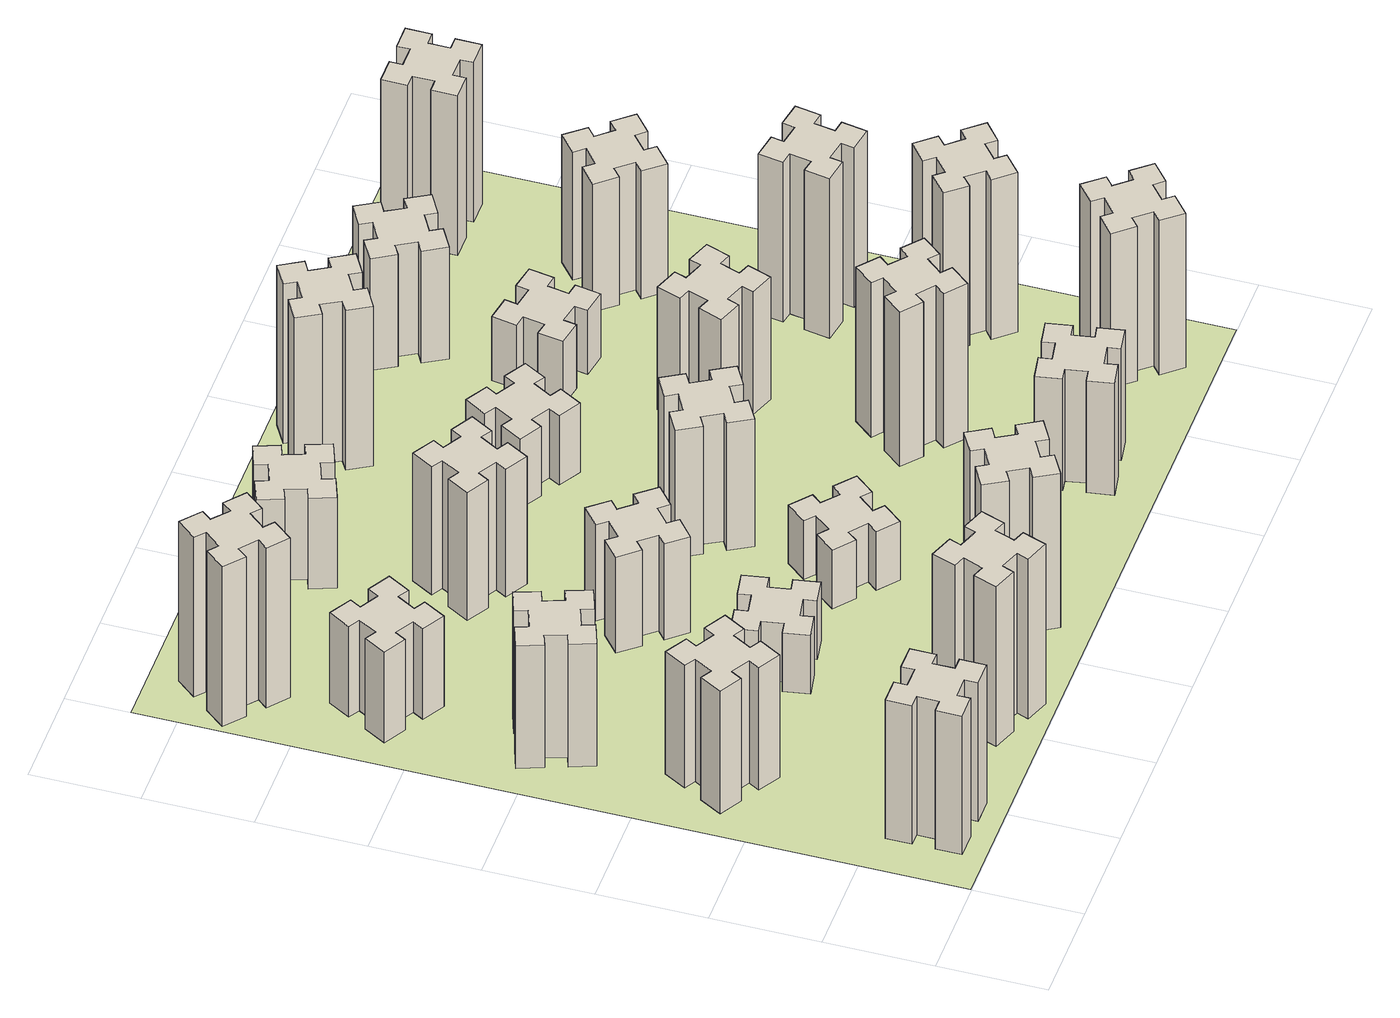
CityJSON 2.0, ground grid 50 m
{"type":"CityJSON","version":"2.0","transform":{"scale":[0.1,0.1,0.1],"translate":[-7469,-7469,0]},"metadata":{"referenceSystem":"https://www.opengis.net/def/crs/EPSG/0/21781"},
"CityObjects":{
"building1":{"type":"Building","attributes":{"class":"1000","function":"1000","usage":"1000","yearOfConstruction":2016,"roofType":"1000","measuredHeight":78,"storeysAboveGround":30,"storeysBelowGround":0},"geometry":[{"type":"Solid","lod":"1","boundaries":[[[[0,1,2,3,4,5,6,7,8,9,10,11,12,13,14,15,16,17,18,19]],[[17,16,20,21]],[[16,15,22,20]],[[15,14,23,22]],[[14,13,24,23]],[[13,12,25,24]],[[12,11,26,25]],[[11,10,27,26]],[[10,9,28,27]],[[9,8,29,28]],[[8,7,30,29]],[[7,6,31,30]],[[6,5,32,31]],[[5,4,33,32]],[[4,3,34,33]],[[3,2,35,34]],[[2,1,36,35]],[[1,0,37,36]],[[0,19,38,37]],[[19,18,39,38]],[[18,17,21,39]],[[24,25,26,27,28,29,30,31,32,33,34,35,36,37,38,39,21,20,22,23]]]]}]},
"building2":{"type":"Building","attributes":{"class":"1000","function":"1000","usage":"1000","yearOfConstruction":2016,"roofType":"1000","measuredHeight":69,"storeysAboveGround":30,"storeysBelowGround":0},"geometry":[{"type":"Solid","lod":"1","boundaries":[[[[40,41,42,43,44,45,46,47,48,49,50,51,52,53,54,55,56,57,58,59]],[[57,56,60,61]],[[56,55,62,60]],[[55,54,63,62]],[[54,53,64,63]],[[53,52,65,64]],[[52,51,66,65]],[[51,50,67,66]],[[50,49,68,67]],[[49,48,69,68]],[[48,47,70,69]],[[47,46,71,70]],[[46,45,72,71]],[[45,44,73,72]],[[44,43,74,73]],[[43,42,75,74]],[[42,41,76,75]],[[41,40,77,76]],[[40,59,78,77]],[[59,58,79,78]],[[58,57,61,79]],[[64,65,66,67,68,69,70,71,72,73,74,75,76,77,78,79,61,60,62,63]]]]}]},
"building3":{"type":"Building","attributes":{"class":"1000","function":"1000","usage":"1000","yearOfConstruction":2016,"roofType":"1000","measuredHeight":69,"storeysAboveGround":30,"storeysBelowGround":0},"geometry":[{"type":"Solid","lod":"1","boundaries":[[[[80,81,82,83,84,85,86,87,88,89,90,91,92,93,94,95,96,97,98,99]],[[97,96,100,101]],[[96,95,102,100]],[[95,94,103,102]],[[94,93,104,103]],[[93,92,105,104]],[[92,91,106,105]],[[91,90,107,106]],[[90,89,108,107]],[[89,88,109,108]],[[88,87,110,109]],[[87,86,111,110]],[[86,85,112,111]],[[85,84,113,112]],[[84,83,114,113]],[[83,82,115,114]],[[82,81,116,115]],[[81,80,117,116]],[[80,99,118,117]],[[99,98,119,118]],[[98,97,101,119]],[[104,105,106,107,108,109,110,111,112,113,114,115,116,117,118,119,101,100,102,103]]]]}]},
"building4":{"type":"Building","attributes":{"class":"1000","function":"1000","usage":"1000","yearOfConstruction":2016,"roofType":"1000","measuredHeight":51,"storeysAboveGround":30,"storeysBelowGround":0},"geometry":[{"type":"Solid","lod":"1","boundaries":[[[[120,121,122,123,124,125,126,127,128,129,130,131,132,133,134,135,136,137,138,139]],[[137,136,140,141]],[[136,135,142,140]],[[135,134,143,142]],[[134,133,144,143]],[[133,132,145,144]],[[132,131,146,145]],[[131,130,147,146]],[[130,129,148,147]],[[129,128,149,148]],[[128,127,150,149]],[[127,126,151,150]],[[126,125,152,151]],[[125,124,153,152]],[[124,123,154,153]],[[123,122,155,154]],[[122,121,156,155]],[[121,120,157,156]],[[120,139,158,157]],[[139,138,159,158]],[[138,137,141,159]],[[144,145,146,147,148,149,150,151,152,153,154,155,156,157,158,159,141,140,142,143]]]]}]},
"building5":{"type":"Building","attributes":{"class":"1000","function":"1000","usage":"1000","yearOfConstruction":2016,"roofType":"1000","measuredHeight":90,"storeysAboveGround":30,"storeysBelowGround":0},"geometry":[{"type":"Solid","lod":"1","boundaries":[[[[160,161,162,163,164,165,166,167,168,169,170,171,172,173,174,175,176,177,178,179]],[[177,176,180,181]],[[176,175,182,180]],[[175,174,183,182]],[[174,173,184,183]],[[173,172,185,184]],[[172,171,186,185]],[[171,170,187,186]],[[170,169,188,187]],[[169,168,189,188]],[[168,167,190,189]],[[167,166,191,190]],[[166,165,192,191]],[[165,164,193,192]],[[164,163,194,193]],[[163,162,195,194]],[[162,161,196,195]],[[161,160,197,196]],[[160,179,198,197]],[[179,178,199,198]],[[178,177,181,199]],[[184,185,186,187,188,189,190,191,192,193,194,195,196,197,198,199,181,180,182,183]]]]}]},
"building6":{"type":"Building","attributes":{"class":"1000","function":"1000","usage":"1000","yearOfConstruction":2016,"roofType":"1000","measuredHeight":90,"storeysAboveGround":30,"storeysBelowGround":0},"geometry":[{"type":"Solid","lod":"1","boundaries":[[[[200,201,202,203,204,205,206,207,208,209,210,211,212,213,214,215,216,217,218,219]],[[217,216,220,221]],[[216,215,222,220]],[[215,214,223,222]],[[214,213,224,223]],[[213,212,225,224]],[[212,211,226,225]],[[211,210,227,226]],[[210,209,228,227]],[[209,208,229,228]],[[208,207,230,229]],[[207,206,231,230]],[[206,205,232,231]],[[205,204,233,232]],[[204,203,234,233]],[[203,202,235,234]],[[202,201,236,235]],[[201,200,237,236]],[[200,219,238,237]],[[219,218,239,238]],[[218,217,221,239]],[[224,225,226,227,228,229,230,231,232,233,234,235,236,237,238,239,221,220,222,223]]]]}]},
"building7":{"type":"Building","attributes":{"class":"1000","function":"1000","usage":"1000","yearOfConstruction":2016,"roofType":"1000","measuredHeight":33,"storeysAboveGround":30,"storeysBelowGround":0},"geometry":[{"type":"Solid","lod":"1","boundaries":[[[[240,241,242,243,244,245,246,247,248,249,250,251,252,253,254,255,256,257,258,259]],[[257,256,260,261]],[[256,255,262,260]],[[255,254,263,262]],[[254,253,264,263]],[[253,252,265,264]],[[252,251,266,265]],[[251,250,267,266]],[[250,249,268,267]],[[249,248,269,268]],[[248,247,270,269]],[[247,246,271,270]],[[246,245,272,271]],[[245,244,273,272]],[[244,243,274,273]],[[243,242,275,274]],[[242,241,276,275]],[[241,240,277,276]],[[240,259,278,277]],[[259,258,279,278]],[[258,257,261,279]],[[264,265,266,267,268,269,270,271,272,273,274,275,276,277,278,279,261,260,262,263]]]]}]},
"building8":{"type":"Building","attributes":{"class":"1000","function":"1000","usage":"1000","yearOfConstruction":2016,"roofType":"1000","measuredHeight":54,"storeysAboveGround":30,"storeysBelowGround":0},"geometry":[{"type":"Solid","lod":"1","boundaries":[[[[280,281,282,283,284,285,286,287,288,289,290,291,292,293,294,295,296,297,298,299]],[[297,296,300,301]],[[296,295,302,300]],[[295,294,303,302]],[[294,293,304,303]],[[293,292,305,304]],[[292,291,306,305]],[[291,290,307,306]],[[290,289,308,307]],[[289,288,309,308]],[[288,287,310,309]],[[287,286,311,310]],[[286,285,312,311]],[[285,284,313,312]],[[284,283,314,313]],[[283,282,315,314]],[[282,281,316,315]],[[281,280,317,316]],[[280,299,318,317]],[[299,298,319,318]],[[298,297,301,319]],[[304,305,306,307,308,309,310,311,312,313,314,315,316,317,318,319,301,300,302,303]]]]}]},
"building9":{"type":"Building","attributes":{"class":"1000","function":"1000","usage":"1000","yearOfConstruction":2016,"roofType":"1000","measuredHeight":87,"storeysAboveGround":30,"storeysBelowGround":0},"geometry":[{"type":"Solid","lod":"1","boundaries":[[[[320,321,322,323,324,325,326,327,328,329,330,331,332,333,334,335,336,337,338,339]],[[337,336,340,341]],[[336,335,342,340]],[[335,334,343,342]],[[334,333,344,343]],[[333,332,345,344]],[[332,331,346,345]],[[331,330,347,346]],[[330,329,348,347]],[[329,328,349,348]],[[328,327,350,349]],[[327,326,351,350]],[[326,325,352,351]],[[325,324,353,352]],[[324,323,354,353]],[[323,322,355,354]],[[322,321,356,355]],[[321,320,357,356]],[[320,339,358,357]],[[339,338,359,358]],[[338,337,341,359]],[[344,345,346,347,348,349,350,351,352,353,354,355,356,357,358,359,341,340,342,343]]]]}]},
"building10":{"type":"Building","attributes":{"class":"1000","function":"1000","usage":"1000","yearOfConstruction":2016,"roofType":"1000","measuredHeight":72,"storeysAboveGround":30,"storeysBelowGround":0},"geometry":[{"type":"Solid","lod":"1","boundaries":[[[[360,361,362,363,364,365,366,367,368,369,370,371,372,373,374,375,376,377,378,379]],[[377,376,380,381]],[[376,375,382,380]],[[375,374,383,382]],[[374,373,384,383]],[[373,372,385,384]],[[372,371,386,385]],[[371,370,387,386]],[[370,369,388,387]],[[369,368,389,388]],[[368,367,390,389]],[[367,366,391,390]],[[366,365,392,391]],[[365,364,393,392]],[[364,363,394,393]],[[363,362,395,394]],[[362,361,396,395]],[[361,360,397,396]],[[360,379,398,397]],[[379,378,399,398]],[[378,377,381,399]],[[384,385,386,387,388,389,390,391,392,393,394,395,396,397,398,399,381,380,382,383]]]]}]},
"building11":{"type":"Building","attributes":{"class":"1000","function":"1000","usage":"1000","yearOfConstruction":2016,"roofType":"1000","measuredHeight":33,"storeysAboveGround":30,"storeysBelowGround":0},"geometry":[{"type":"Solid","lod":"1","boundaries":[[[[400,401,402,403,404,405,406,407,408,409,410,411,412,413,414,415,416,417,418,419]],[[417,416,420,421]],[[416,415,422,420]],[[415,414,423,422]],[[414,413,424,423]],[[413,412,425,424]],[[412,411,426,425]],[[411,410,427,426]],[[410,409,428,427]],[[409,408,429,428]],[[408,407,430,429]],[[407,406,431,430]],[[406,405,432,431]],[[405,404,433,432]],[[404,403,434,433]],[[403,402,435,434]],[[402,401,436,435]],[[401,400,437,436]],[[400,419,438,437]],[[419,418,439,438]],[[418,417,421,439]],[[424,425,426,427,428,429,430,431,432,433,434,435,436,437,438,439,421,420,422,423]]]]}]},
"building12":{"type":"Building","attributes":{"class":"1000","function":"1000","usage":"1000","yearOfConstruction":2016,"roofType":"1000","measuredHeight":51,"storeysAboveGround":30,"storeysBelowGround":0},"geometry":[{"type":"Solid","lod":"1","boundaries":[[[[440,441,442,443,444,445,446,447,448,449,450,451,452,453,454,455,456,457,458,459]],[[457,456,460,461]],[[456,455,462,460]],[[455,454,463,462]],[[454,453,464,463]],[[453,452,465,464]],[[452,451,466,465]],[[451,450,467,466]],[[450,449,468,467]],[[449,448,469,468]],[[448,447,470,469]],[[447,446,471,470]],[[446,445,472,471]],[[445,444,473,472]],[[444,443,474,473]],[[443,442,475,474]],[[442,441,476,475]],[[441,440,477,476]],[[440,459,478,477]],[[459,458,479,478]],[[458,457,461,479]],[[464,465,466,467,468,469,470,471,472,473,474,475,476,477,478,479,461,460,462,463]]]]}]},
"building13":{"type":"Building","attributes":{"class":"1000","function":"1000","usage":"1000","yearOfConstruction":2016,"roofType":"1000","measuredHeight":72,"storeysAboveGround":30,"storeysBelowGround":0},"geometry":[{"type":"Solid","lod":"1","boundaries":[[[[480,481,482,483,484,485,486,487,488,489,490,491,492,493,494,495,496,497,498,499]],[[497,496,500,501]],[[496,495,502,500]],[[495,494,503,502]],[[494,493,504,503]],[[493,492,505,504]],[[492,491,506,505]],[[491,490,507,506]],[[490,489,508,507]],[[489,488,509,508]],[[488,487,510,509]],[[487,486,511,510]],[[486,485,512,511]],[[485,484,513,512]],[[484,483,514,513]],[[483,482,515,514]],[[482,481,516,515]],[[481,480,517,516]],[[480,499,518,517]],[[499,498,519,518]],[[498,497,501,519]],[[504,505,506,507,508,509,510,511,512,513,514,515,516,517,518,519,501,500,502,503]]]]}]},
"building14":{"type":"Building","attributes":{"class":"1000","function":"1000","usage":"1000","yearOfConstruction":2016,"roofType":"1000","measuredHeight":39,"storeysAboveGround":30,"storeysBelowGround":0},"geometry":[{"type":"Solid","lod":"1","boundaries":[[[[520,521,522,523,524,525,526,527,528,529,530,531,532,533,534,535,536,537,538,539]],[[537,536,540,541]],[[536,535,542,540]],[[535,534,543,542]],[[534,533,544,543]],[[533,532,545,544]],[[532,531,546,545]],[[531,530,547,546]],[[530,529,548,547]],[[529,528,549,548]],[[528,527,550,549]],[[527,526,551,550]],[[526,525,552,551]],[[525,524,553,552]],[[524,523,554,553]],[[523,522,555,554]],[[522,521,556,555]],[[521,520,557,556]],[[520,539,558,557]],[[539,538,559,558]],[[538,537,541,559]],[[544,545,546,547,548,549,550,551,552,553,554,555,556,557,558,559,541,540,542,543]]]]}]},
"building15":{"type":"Building","attributes":{"class":"1000","function":"1000","usage":"1000","yearOfConstruction":2016,"roofType":"1000","measuredHeight":63,"storeysAboveGround":30,"storeysBelowGround":0},"geometry":[{"type":"Solid","lod":"1","boundaries":[[[[560,561,562,563,564,565,566,567,568,569,570,571,572,573,574,575,576,577,578,579]],[[577,576,580,581]],[[576,575,582,580]],[[575,574,583,582]],[[574,573,584,583]],[[573,572,585,584]],[[572,571,586,585]],[[571,570,587,586]],[[570,569,588,587]],[[569,568,589,588]],[[568,567,590,589]],[[567,566,591,590]],[[566,565,592,591]],[[565,564,593,592]],[[564,563,594,593]],[[563,562,595,594]],[[562,561,596,595]],[[561,560,597,596]],[[560,579,598,597]],[[579,578,599,598]],[[578,577,581,599]],[[584,585,586,587,588,589,590,591,592,593,594,595,596,597,598,599,581,580,582,583]]]]}]},
"building16":{"type":"Building","attributes":{"class":"1000","function":"1000","usage":"1000","yearOfConstruction":2016,"roofType":"1000","measuredHeight":90,"storeysAboveGround":30,"storeysBelowGround":0},"geometry":[{"type":"Solid","lod":"1","boundaries":[[[[600,601,602,603,604,605,606,607,608,609,610,611,612,613,614,615,616,617,618,619]],[[617,616,620,621]],[[616,615,622,620]],[[615,614,623,622]],[[614,613,624,623]],[[613,612,625,624]],[[612,611,626,625]],[[611,610,627,626]],[[610,609,628,627]],[[609,608,629,628]],[[608,607,630,629]],[[607,606,631,630]],[[606,605,632,631]],[[605,604,633,632]],[[604,603,634,633]],[[603,602,635,634]],[[602,601,636,635]],[[601,600,637,636]],[[600,619,638,637]],[[619,618,639,638]],[[618,617,621,639]],[[624,625,626,627,628,629,630,631,632,633,634,635,636,637,638,639,621,620,622,623]]]]}]},
"building17":{"type":"Building","attributes":{"class":"1000","function":"1000","usage":"1000","yearOfConstruction":2016,"roofType":"1000","measuredHeight":87,"storeysAboveGround":30,"storeysBelowGround":0},"geometry":[{"type":"Solid","lod":"1","boundaries":[[[[640,641,642,643,644,645,646,647,648,649,650,651,652,653,654,655,656,657,658,659]],[[657,656,660,661]],[[656,655,662,660]],[[655,654,663,662]],[[654,653,664,663]],[[653,652,665,664]],[[652,651,666,665]],[[651,650,667,666]],[[650,649,668,667]],[[649,648,669,668]],[[648,647,670,669]],[[647,646,671,670]],[[646,645,672,671]],[[645,644,673,672]],[[644,643,674,673]],[[643,642,675,674]],[[642,641,676,675]],[[641,640,677,676]],[[640,659,678,677]],[[659,658,679,678]],[[658,657,661,679]],[[664,665,666,667,668,669,670,671,672,673,674,675,676,677,678,679,661,660,662,663]]]]}]},
"building18":{"type":"Building","attributes":{"class":"1000","function":"1000","usage":"1000","yearOfConstruction":2016,"roofType":"1000","measuredHeight":69,"storeysAboveGround":30,"storeysBelowGround":0},"geometry":[{"type":"Solid","lod":"1","boundaries":[[[[680,681,682,683,684,685,686,687,688,689,690,691,692,693,694,695,696,697,698,699]],[[697,696,700,701]],[[696,695,702,700]],[[695,694,703,702]],[[694,693,704,703]],[[693,692,705,704]],[[692,691,706,705]],[[691,690,707,706]],[[690,689,708,707]],[[689,688,709,708]],[[688,687,710,709]],[[687,686,711,710]],[[686,685,712,711]],[[685,684,713,712]],[[684,683,714,713]],[[683,682,715,714]],[[682,681,716,715]],[[681,680,717,716]],[[680,699,718,717]],[[699,698,719,718]],[[698,697,701,719]],[[704,705,706,707,708,709,710,711,712,713,714,715,716,717,718,719,701,700,702,703]]]]}]},
"building19":{"type":"Building","attributes":{"class":"1000","function":"1000","usage":"1000","yearOfConstruction":2016,"roofType":"1000","measuredHeight":36,"storeysAboveGround":30,"storeysBelowGround":0},"geometry":[{"type":"Solid","lod":"1","boundaries":[[[[720,721,722,723,724,725,726,727,728,729,730,731,732,733,734,735,736,737,738,739]],[[737,736,740,741]],[[736,735,742,740]],[[735,734,743,742]],[[734,733,744,743]],[[733,732,745,744]],[[732,731,746,745]],[[731,730,747,746]],[[730,729,748,747]],[[729,728,749,748]],[[728,727,750,749]],[[727,726,751,750]],[[726,725,752,751]],[[725,724,753,752]],[[724,723,754,753]],[[723,722,755,754]],[[722,721,756,755]],[[721,720,757,756]],[[720,739,758,757]],[[739,738,759,758]],[[738,737,741,759]],[[744,745,746,747,748,749,750,751,752,753,754,755,756,757,758,759,741,740,742,743]]]]}]},
"building20":{"type":"Building","attributes":{"class":"1000","function":"1000","usage":"1000","yearOfConstruction":2016,"roofType":"1000","measuredHeight":87,"storeysAboveGround":30,"storeysBelowGround":0},"geometry":[{"type":"Solid","lod":"1","boundaries":[[[[760,761,762,763,764,765,766,767,768,769,770,771,772,773,774,775,776,777,778,779]],[[777,776,780,781]],[[776,775,782,780]],[[775,774,783,782]],[[774,773,784,783]],[[773,772,785,784]],[[772,771,786,785]],[[771,770,787,786]],[[770,769,788,787]],[[769,768,789,788]],[[768,767,790,789]],[[767,766,791,790]],[[766,765,792,791]],[[765,764,793,792]],[[764,763,794,793]],[[763,762,795,794]],[[762,761,796,795]],[[761,760,797,796]],[[760,779,798,797]],[[779,778,799,798]],[[778,777,781,799]],[[784,785,786,787,788,789,790,791,792,793,794,795,796,797,798,799,781,780,782,783]]]]}]},
"building21":{"type":"Building","attributes":{"class":"1000","function":"1000","usage":"1000","yearOfConstruction":2016,"roofType":"1000","measuredHeight":63,"storeysAboveGround":30,"storeysBelowGround":0},"geometry":[{"type":"Solid","lod":"1","boundaries":[[[[800,801,802,803,804,805,806,807,808,809,810,811,812,813,814,815,816,817,818,819]],[[817,816,820,821]],[[816,815,822,820]],[[815,814,823,822]],[[814,813,824,823]],[[813,812,825,824]],[[812,811,826,825]],[[811,810,827,826]],[[810,809,828,827]],[[809,808,829,828]],[[808,807,830,829]],[[807,806,831,830]],[[806,805,832,831]],[[805,804,833,832]],[[804,803,834,833]],[[803,802,835,834]],[[802,801,836,835]],[[801,800,837,836]],[[800,819,838,837]],[[819,818,839,838]],[[818,817,821,839]],[[824,825,826,827,828,829,830,831,832,833,834,835,836,837,838,839,821,820,822,823]]]]}]},
"building22":{"type":"Building","attributes":{"class":"1000","function":"1000","usage":"1000","yearOfConstruction":2016,"roofType":"1000","measuredHeight":90,"storeysAboveGround":30,"storeysBelowGround":0},"geometry":[{"type":"Solid","lod":"1","boundaries":[[[[840,841,842,843,844,845,846,847,848,849,850,851,852,853,854,855,856,857,858,859]],[[857,856,860,861]],[[856,855,862,860]],[[855,854,863,862]],[[854,853,864,863]],[[853,852,865,864]],[[852,851,866,865]],[[851,850,867,866]],[[850,849,868,867]],[[849,848,869,868]],[[848,847,870,869]],[[847,846,871,870]],[[846,845,872,871]],[[845,844,873,872]],[[844,843,874,873]],[[843,842,875,874]],[[842,841,876,875]],[[841,840,877,876]],[[840,859,878,877]],[[859,858,879,878]],[[858,857,861,879]],[[864,865,866,867,868,869,870,871,872,873,874,875,876,877,878,879,861,860,862,863]]]]}]},
"building23":{"type":"Building","attributes":{"class":"1000","function":"1000","usage":"1000","yearOfConstruction":2016,"roofType":"1000","measuredHeight":90,"storeysAboveGround":30,"storeysBelowGround":0},"geometry":[{"type":"Solid","lod":"1","boundaries":[[[[880,881,882,883,884,885,886,887,888,889,890,891,892,893,894,895,896,897,898,899]],[[897,896,900,901]],[[896,895,902,900]],[[895,894,903,902]],[[894,893,904,903]],[[893,892,905,904]],[[892,891,906,905]],[[891,890,907,906]],[[890,889,908,907]],[[889,888,909,908]],[[888,887,910,909]],[[887,886,911,910]],[[886,885,912,911]],[[885,884,913,912]],[[884,883,914,913]],[[883,882,915,914]],[[882,881,916,915]],[[881,880,917,916]],[[880,899,918,917]],[[899,898,919,918]],[[898,897,901,919]],[[904,905,906,907,908,909,910,911,912,913,914,915,916,917,918,919,901,900,902,903]]]]}]},
"building24":{"type":"Building","attributes":{"class":"1000","function":"1000","usage":"1000","yearOfConstruction":2016,"roofType":"1000","measuredHeight":72,"storeysAboveGround":30,"storeysBelowGround":0},"geometry":[{"type":"Solid","lod":"1","boundaries":[[[[920,921,922,923,924,925,926,927,928,929,930,931,932,933,934,935,936,937,938,939]],[[937,936,940,941]],[[936,935,942,940]],[[935,934,943,942]],[[934,933,944,943]],[[933,932,945,944]],[[932,931,946,945]],[[931,930,947,946]],[[930,929,948,947]],[[929,928,949,948]],[[928,927,950,949]],[[927,926,951,950]],[[926,925,952,951]],[[925,924,953,952]],[[924,923,954,953]],[[923,922,955,954]],[[922,921,956,955]],[[921,920,957,956]],[[920,939,958,957]],[[939,938,959,958]],[[938,937,941,959]],[[944,945,946,947,948,949,950,951,952,953,954,955,956,957,958,959,941,940,942,943]]]]}]},
"building25":{"type":"Building","attributes":{"class":"1000","function":"1000","usage":"1000","yearOfConstruction":2016,"roofType":"1000","measuredHeight":90,"storeysAboveGround":30,"storeysBelowGround":0},"geometry":[{"type":"Solid","lod":"1","boundaries":[[[[960,961,962,963,964,965,966,967,968,969,970,971,972,973,974,975,976,977,978,979]],[[977,976,980,981]],[[976,975,982,980]],[[975,974,983,982]],[[974,973,984,983]],[[973,972,985,984]],[[972,971,986,985]],[[971,970,987,986]],[[970,969,988,987]],[[969,968,989,988]],[[968,967,990,989]],[[967,966,991,990]],[[966,965,992,991]],[[965,964,993,992]],[[964,963,994,993]],[[963,962,995,994]],[[962,961,996,995]],[[961,960,997,996]],[[960,979,998,997]],[[979,978,999,998]],[[978,977,981,999]],[[984,985,986,987,988,989,990,991,992,993,994,995,996,997,998,999,981,980,982,983]]]]}]},
"landuse1":{"type":"LandUse","attributes":{"name":"plot1","function":"1010"},"geometry":[{"type":"MultiSurface","lod":"1","boundaries":[[[1000,1001,1002,1003]]]}]}
},
"vertices":[
[265,325,0],[265,225,0],[205,225,0],[205,105,0],[325,105,0],[325,165,0],[425,165,0],[425,105,0],[545,105,0],[545,225,0],[485,225,0],[485,325,0],[545,325,0],[545,445,0],[425,445,0],[425,385,0],[325,385,0],[325,445,0],[205,445,0],[205,325,0],[325,385,780],[325,445,780],[425,385,780],[425,445,780],[545,445,780],[545,325,780],[485,325,780],[485,225,780],[545,225,780],[545,105,780],[425,105,780],[425,165,780],[325,165,780],[325,105,780],[205,105,780],[205,225,780],[265,225,780],[265,325,780],[205,325,780],[205,445,780],
[305,1314,0],[255,1227,0],[203,1257,0],[143,1153,0],[247,1093,0],[277,1145,0],[364,1095,0],[334,1043,0],[438,983,0],[498,1087,0],[446,1117,0],[496,1204,0],[548,1174,0],[608,1278,0],[504,1338,0],[474,1286,0],[387,1336,0],[417,1388,0],[313,1448,0],[253,1344,0],[387,1336,690],[417,1388,690],[474,1286,690],[504,1338,690],[608,1278,690],[548,1174,690],[496,1204,690],[446,1117,690],[498,1087,690],[438,983,690],[334,1043,690],[364,1095,690],[277,1145,690],[247,1093,690],[143,1153,690],[203,1257,690],[255,1227,690],[305,1314,690],[253,1344,690],[313,1448,690],
[366,1835,0],[460,1869,0],[480,1813,0],[593,1854,0],[552,1967,0],[496,1946,0],[462,2040,0],[518,2060,0],[477,2173,0],[364,2132,0],[385,2076,0],[291,2042,0],[270,2098,0],[157,2057,0],[199,1944,0],[255,1965,0],[289,1871,0],[233,1850,0],[274,1737,0],[387,1779,0],[289,1871,690],[233,1850,690],[255,1965,690],[199,1944,690],[157,2057,690],[270,2098,690],[291,2042,690],[385,2076,690],[364,2132,690],[477,2173,690],[518,2060,690],[462,2040,690],[496,1946,690],[552,1967,690],[593,1854,690],[480,1813,690],[460,1869,690],[366,1835,690],[387,1779,690],[274,1737,690],
[446,2597,0],[496,2684,0],[548,2654,0],[608,2758,0],[504,2818,0],[474,2766,0],[387,2816,0],[417,2868,0],[313,2928,0],[253,2824,0],[305,2794,0],[255,2707,0],[203,2737,0],[143,2633,0],[247,2573,0],[277,2625,0],[364,2575,0],[334,2523,0],[438,2463,0],[498,2567,0],[364,2575,510],[334,2523,510],[277,2625,510],[247,2573,510],[143,2633,510],[203,2737,510],[255,2707,510],[305,2794,510],[253,2824,510],[313,2928,510],[417,2868,510],[387,2816,510],[474,2766,510],[504,2818,510],[608,2758,510],[548,2654,510],[496,2684,510],[446,2597,510],[498,2567,510],[438,2463,510],
[1029,360,0],[995,266,0],[939,287,0],[897,174,0],[1010,133,0],[1031,189,0],[1125,155,0],[1104,99,0],[1217,57,0],[1258,170,0],[1202,191,0],[1236,285,0],[1292,264,0],[1333,377,0],[1220,418,0],[1200,362,0],[1106,396,0],[1127,452,0],[1014,493,0],[973,380,0],[1106,396,900],[1127,452,900],[1200,362,900],[1220,418,900],[1333,377,900],[1292,264,900],[1236,285,900],[1202,191,900],[1258,170,900],[1217,57,900],[1104,99,900],[1125,155,900],[1031,189,900],[1010,133,900],[897,174,900],[939,287,900],[995,266,900],[1029,360,900],[973,380,900],[1014,493,900],
[384,3387,0],[308,3452,0],[346,3498,0],[254,3575,0],[177,3483,0],[223,3444,0],[159,3368,0],[113,3406,0],[36,3314,0],[128,3237,0],[166,3283,0],[243,3219,0],[204,3173,0],[296,3096,0],[373,3188,0],[327,3226,0],[392,3303,0],[438,3264,0],[515,3356,0],[423,3433,0],[392,3303,900],[438,3264,900],[327,3226,900],[373,3188,900],[296,3096,900],[204,3173,900],[243,3219,900],[166,3283,900],[128,3237,900],[36,3314,900],[113,3406,900],[159,3368,900],[223,3444,900],[177,3483,900],[254,3575,900],[346,3498,900],[308,3452,900],[384,3387,900],[423,3433,900],[515,3356,900],
[1232,1185,0],[1215,1284,0],[1274,1294,0],[1253,1412,0],[1135,1391,0],[1145,1332,0],[1047,1315,0],[1037,1374,0],[918,1353,0],[939,1235,0],[998,1245,0],[1016,1147,0],[957,1137,0],[977,1018,0],[1096,1039,0],[1085,1098,0],[1184,1116,0],[1194,1057,0],[1312,1077,0],[1291,1196,0],[1184,1116,330],[1194,1057,330],[1085,1098,330],[1096,1039,330],[977,1018,330],[957,1137,330],[1016,1147,330],[998,1245,330],[939,1235,330],[918,1353,330],[1037,1374,330],[1047,1315,330],[1145,1332,330],[1135,1391,330],[1253,1412,330],[1274,1294,330],[1215,1284,330],[1232,1185,330],[1291,1196,330],[1312,1077,330],
[1183,1972,0],[1106,1907,0],[1068,1953,0],[976,1876,0],[1053,1784,0],[1099,1823,0],[1163,1746,0],[1117,1708,0],[1194,1616,0],[1286,1693,0],[1248,1739,0],[1324,1803,0],[1363,1757,0],[1455,1834,0],[1378,1926,0],[1332,1888,0],[1267,1964,0],[1313,2003,0],[1236,2095,0],[1144,2018,0],[1267,1964,540],[1313,2003,540],[1332,1888,540],[1378,1926,540],[1455,1834,540],[1363,1757,540],[1324,1803,540],[1248,1739,540],[1286,1693,540],[1194,1616,540],[1117,1708,540],[1163,1746,540],[1099,1823,540],[1053,1784,540],[976,1876,540],[1068,1953,540],[1106,1907,540],[1183,1972,540],[1144,2018,540],[1236,2095,540],
[1744,496,0],[1657,446,0],[1627,498,0],[1523,438,0],[1583,334,0],[1635,364,0],[1685,277,0],[1633,247,0],[1693,143,0],[1797,203,0],[1767,255,0],[1854,305,0],[1884,253,0],[1988,313,0],[1928,417,0],[1876,387,0],[1826,474,0],[1878,504,0],[1818,608,0],[1714,548,0],[1826,474,870],[1878,504,870],[1876,387,870],[1928,417,870],[1988,313,870],[1884,253,870],[1854,305,870],[1767,255,870],[1797,203,870],[1693,143,870],[1633,247,870],[1685,277,870],[1635,364,870],[1583,334,870],[1523,438,870],[1627,498,870],[1657,446,870],[1744,496,870],[1714,548,870],[1818,608,870],
[1314,2666,0],[1227,2716,0],[1257,2768,0],[1153,2828,0],[1093,2724,0],[1145,2694,0],[1095,2607,0],[1043,2637,0],[983,2533,0],[1087,2473,0],[1117,2525,0],[1204,2475,0],[1174,2423,0],[1278,2363,0],[1338,2467,0],[1286,2497,0],[1336,2584,0],[1388,2554,0],[1448,2658,0],[1344,2718,0],[1336,2584,720],[1388,2554,720],[1286,2497,720],[1338,2467,720],[1278,2363,720],[1174,2423,720],[1204,2475,720],[1117,2525,720],[1087,2473,720],[983,2533,720],[1043,2637,720],[1095,2607,720],[1145,2694,720],[1093,2724,720],[1153,2828,720],[1257,2768,720],[1227,2716,720],[1314,2666,720],[1344,2718,720],[1448,2658,720],
[1703,1224,0],[1639,1148,0],[1593,1186,0],[1516,1094,0],[1608,1017,0],[1646,1063,0],[1723,999,0],[1684,953,0],[1776,876,0],[1853,968,0],[1807,1006,0],[1872,1083,0],[1918,1044,0],[1995,1136,0],[1903,1213,0],[1864,1167,0],[1788,1232,0],[1826,1278,0],[1734,1355,0],[1657,1263,0],[1788,1232,330],[1826,1278,330],[1864,1167,330],[1903,1213,330],[1995,1136,330],[1918,1044,330],[1872,1083,330],[1807,1006,330],[1853,968,330],[1776,876,330],[1684,953,330],[1723,999,330],[1646,1063,330],[1608,1017,330],[1516,1094,330],[1593,1186,330],[1639,1148,330],[1703,1224,330],[1657,1263,330],[1734,1355,330],
[1125,3456,0],[1031,3422,0],[1010,3478,0],[897,3437,0],[939,3324,0],[995,3345,0],[1029,3251,0],[973,3230,0],[1014,3117,0],[1127,3159,0],[1106,3215,0],[1200,3249,0],[1220,3193,0],[1333,3234,0],[1292,3347,0],[1236,3326,0],[1202,3420,0],[1258,3440,0],[1217,3553,0],[1104,3512,0],[1202,3420,510],[1258,3440,510],[1236,3326,510],[1292,3347,510],[1333,3234,510],[1220,3193,510],[1200,3249,510],[1106,3215,510],[1127,3159,510],[1014,3117,510],[973,3230,510],[1029,3251,510],[995,3345,510],[939,3324,510],[897,3437,510],[1010,3478,510],[1031,3422,510],[1125,3456,510],[1104,3512,510],[1217,3553,510],
[1976,1767,0],[1926,1854,0],[1978,1884,0],[1918,1988,0],[1814,1928,0],[1844,1876,0],[1757,1826,0],[1727,1878,0],[1623,1818,0],[1683,1714,0],[1735,1744,0],[1785,1657,0],[1733,1627,0],[1793,1523,0],[1897,1583,0],[1867,1635,0],[1954,1685,0],[1984,1633,0],[2088,1693,0],[2028,1797,0],[1954,1685,720],[1984,1633,720],[1867,1635,720],[1897,1583,720],[1793,1523,720],[1733,1627,720],[1785,1657,720],[1735,1744,720],[1683,1714,720],[1623,1818,720],[1727,1878,720],[1757,1826,720],[1844,1876,720],[1814,1928,720],[1918,1988,720],[1978,1884,720],[1926,1854,720],[1976,1767,720],[2028,1797,720],[2088,1693,720],
[2026,2497,0],[2076,2584,0],[2128,2554,0],[2188,2658,0],[2084,2718,0],[2054,2666,0],[1967,2716,0],[1997,2768,0],[1893,2828,0],[1833,2724,0],[1885,2694,0],[1835,2607,0],[1783,2637,0],[1723,2533,0],[1827,2473,0],[1857,2525,0],[1944,2475,0],[1914,2423,0],[2018,2363,0],[2078,2467,0],[1944,2475,390],[1914,2423,390],[1857,2525,390],[1827,2473,390],[1723,2533,390],[1783,2637,390],[1835,2607,390],[1885,2694,390],[1833,2724,390],[1893,2828,390],[1997,2768,390],[1967,2716,390],[2054,2666,390],[2084,2718,390],[2188,2658,390],[2128,2554,390],[2076,2584,390],[2026,2497,390],[2078,2467,390],[2018,2363,390],
[2665,258,0],[2764,276,0],[2774,217,0],[2892,237,0],[2871,356,0],[2812,345,0],[2795,444,0],[2854,454,0],[2833,572,0],[2715,551,0],[2725,492,0],[2627,475,0],[2617,534,0],[2498,513,0],[2519,395,0],[2578,405,0],[2596,307,0],[2537,297,0],[2557,178,0],[2676,199,0],[2596,307,630],[2537,297,630],[2578,405,630],[2519,395,630],[2498,513,630],[2617,534,630],[2627,475,630],[2725,492,630],[2715,551,630],[2833,572,630],[2854,454,630],[2795,444,630],[2812,345,630],[2871,356,630],[2892,237,630],[2774,217,630],[2764,276,630],[2665,258,630],[2676,199,630],[2557,178,630],
[1844,3556,0],[1757,3506,0],[1727,3558,0],[1623,3498,0],[1683,3394,0],[1735,3424,0],[1785,3337,0],[1733,3307,0],[1793,3203,0],[1897,3263,0],[1867,3315,0],[1954,3365,0],[1984,3313,0],[2088,3373,0],[2028,3477,0],[1976,3447,0],[1926,3534,0],[1978,3564,0],[1918,3668,0],[1814,3608,0],[1926,3534,900],[1978,3564,900],[1976,3447,900],[2028,3477,900],[2088,3373,900],[1984,3313,900],[1954,3365,900],[1867,3315,900],[1897,3263,900],[1793,3203,900],[1733,3307,900],[1785,3337,900],[1735,3424,900],[1683,3394,900],[1623,3498,900],[1727,3558,900],[1757,3506,900],[1844,3556,900],[1814,3608,900],[1918,3668,900],
[2804,1167,0],[2728,1232,0],[2766,1278,0],[2674,1355,0],[2597,1263,0],[2643,1224,0],[2579,1148,0],[2533,1186,0],[2456,1094,0],[2548,1017,0],[2586,1063,0],[2663,999,0],[2624,953,0],[2716,876,0],[2793,968,0],[2747,1006,0],[2812,1083,0],[2858,1044,0],[2935,1136,0],[2843,1213,0],[2812,1083,870],[2858,1044,870],[2747,1006,870],[2793,968,870],[2716,876,870],[2624,953,870],[2663,999,870],[2586,1063,870],[2548,1017,870],[2456,1094,870],[2533,1186,870],[2579,1148,870],[2643,1224,870],[2597,1263,870],[2674,1355,870],[2766,1278,870],[2728,1232,870],[2804,1167,870],[2843,1213,870],[2935,1136,870],
[2682,1871,0],[2716,1965,0],[2772,1944,0],[2813,2057,0],[2700,2098,0],[2680,2042,0],[2586,2076,0],[2607,2132,0],[2494,2173,0],[2453,2060,0],[2509,2040,0],[2475,1946,0],[2419,1967,0],[2377,1854,0],[2490,1813,0],[2511,1869,0],[2605,1835,0],[2584,1779,0],[2697,1737,0],[2738,1850,0],[2605,1835,690],[2584,1779,690],[2511,1869,690],[2490,1813,690],[2377,1854,690],[2419,1967,690],[2475,1946,690],[2509,2040,690],[2453,2060,690],[2494,2173,690],[2607,2132,690],[2586,2076,690],[2680,2042,690],[2700,2098,690],[2813,2057,690],[2772,1944,690],[2716,1965,690],[2682,1871,690],[2738,1850,690],[2697,1737,690],
[2664,2795,0],[2565,2812,0],[2576,2871,0],[2457,2892,0],[2437,2774,0],[2496,2764,0],[2478,2665,0],[2419,2676,0],[2398,2557,0],[2517,2537,0],[2527,2596,0],[2625,2578,0],[2615,2519,0],[2733,2498,0],[2754,2617,0],[2695,2627,0],[2712,2725,0],[2771,2715,0],[2792,2833,0],[2674,2854,0],[2712,2725,360],[2771,2715,360],[2695,2627,360],[2754,2617,360],[2733,2498,360],[2615,2519,360],[2625,2578,360],[2527,2596,360],[2517,2537,360],[2398,2557,360],[2419,2676,360],[2478,2665,360],[2496,2764,360],[2437,2774,360],[2457,2892,360],[2576,2871,360],[2565,2812,360],[2664,2795,360],[2674,2854,360],[2792,2833,360],
[3468,259,0],[3544,323,0],[3583,277,0],[3675,354,0],[3598,446,0],[3552,408,0],[3487,484,0],[3533,523,0],[3456,615,0],[3364,538,0],[3403,492,0],[3326,427,0],[3288,473,0],[3196,396,0],[3273,304,0],[3319,343,0],[3383,266,0],[3337,228,0],[3414,136,0],[3506,213,0],[3383,266,870],[3337,228,870],[3319,343,870],[3273,304,870],[3196,396,870],[3288,473,870],[3326,427,870],[3403,492,870],[3364,538,870],[3456,615,870],[3533,523,870],[3487,484,870],[3552,408,870],[3598,446,870],[3675,354,870],[3583,277,870],[3544,323,870],[3468,259,870],[3506,213,870],[3414,136,870],
[2716,3347,0],[2666,3434,0],[2718,3464,0],[2658,3568,0],[2554,3508,0],[2584,3456,0],[2497,3406,0],[2467,3458,0],[2363,3398,0],[2423,3294,0],[2475,3324,0],[2525,3237,0],[2473,3207,0],[2533,3103,0],[2637,3163,0],[2607,3215,0],[2694,3265,0],[2724,3213,0],[2828,3273,0],[2768,3377,0],[2694,3265,630],[2724,3213,630],[2607,3215,630],[2637,3163,630],[2533,3103,630],[2473,3207,630],[2525,3237,630],[2475,3324,630],[2423,3294,630],[2363,3398,630],[2467,3458,630],[2497,3406,630],[2584,3456,630],[2554,3508,630],[2658,3568,630],[2718,3464,630],[2666,3434,630],[2716,3347,630],[2768,3377,630],[2828,3273,630],
[3552,1148,0],[3487,1224,0],[3533,1263,0],[3456,1355,0],[3364,1278,0],[3403,1232,0],[3326,1167,0],[3288,1213,0],[3196,1136,0],[3273,1044,0],[3319,1083,0],[3383,1006,0],[3337,968,0],[3414,876,0],[3506,953,0],[3468,999,0],[3544,1063,0],[3583,1017,0],[3675,1094,0],[3598,1186,0],[3544,1063,900],[3583,1017,900],[3468,999,900],[3506,953,900],[3414,876,900],[3337,968,900],[3383,1006,900],[3319,1083,900],[3273,1044,900],[3196,1136,900],[3288,1213,900],[3326,1167,900],[3403,1232,900],[3364,1278,900],[3456,1355,900],[3533,1263,900],[3487,1224,900],[3552,1148,900],[3598,1186,900],[3675,1094,900],
[3267,1656,0],[3365,1638,0],[3355,1579,0],[3473,1558,0],[3494,1677,0],[3435,1687,0],[3452,1785,0],[3511,1775,0],[3532,1893,0],[3414,1914,0],[3404,1855,0],[3305,1872,0],[3316,1931,0],[3197,1952,0],[3177,1834,0],[3236,1824,0],[3218,1725,0],[3159,1736,0],[3138,1617,0],[3257,1597,0],[3218,1725,900],[3159,1736,900],[3236,1824,900],[3177,1834,900],[3197,1952,900],[3316,1931,900],[3305,1872,900],[3404,1855,900],[3414,1914,900],[3532,1893,900],[3511,1775,900],[3452,1785,900],[3435,1687,900],[3494,1677,900],[3473,1558,900],[3355,1579,900],[3365,1638,900],[3267,1656,900],[3257,1597,900],[3138,1617,900],
[3119,2563,0],[3183,2486,0],[3137,2448,0],[3214,2356,0],[3306,2433,0],[3268,2479,0],[3344,2543,0],[3383,2497,0],[3475,2574,0],[3398,2666,0],[3352,2628,0],[3287,2704,0],[3333,2743,0],[3256,2835,0],[3164,2758,0],[3203,2712,0],[3126,2647,0],[3088,2693,0],[2996,2616,0],[3073,2524,0],[3126,2647,720],[3088,2693,720],[3203,2712,720],[3164,2758,720],[3256,2835,720],[3333,2743,720],[3287,2704,720],[3352,2628,720],[3398,2666,720],[3475,2574,720],[3383,2497,720],[3344,2543,720],[3268,2479,720],[3306,2433,720],[3214,2356,720],[3137,2448,720],[3183,2486,720],[3119,2563,720],[3073,2524,720],[2996,2616,720],
[3285,3325,0],[3385,3325,0],[3385,3265,0],[3505,3265,0],[3505,3385,0],[3445,3385,0],[3445,3485,0],[3505,3485,0],[3505,3605,0],[3385,3605,0],[3385,3545,0],[3285,3545,0],[3285,3605,0],[3165,3605,0],[3165,3485,0],[3225,3485,0],[3225,3385,0],[3165,3385,0],[3165,3265,0],[3285,3265,0],[3225,3385,900],[3165,3385,900],[3225,3485,900],[3165,3485,900],[3165,3605,900],[3285,3605,900],[3285,3545,900],[3385,3545,900],[3385,3605,900],[3505,3605,900],[3505,3485,900],[3445,3485,900],[3445,3385,900],[3505,3385,900],[3505,3265,900],[3385,3265,900],[3385,3325,900],[3285,3325,900],[3285,3265,900],[3165,3265,900],
[5,3705,0],[3705,3705,0],[3705,5,0],[5,5,0]
]}
